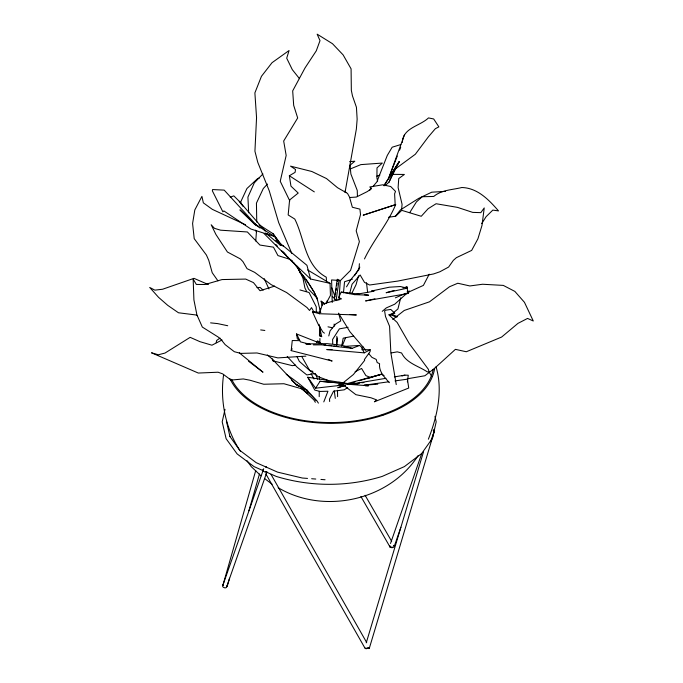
<?xml version="1.0" encoding="UTF-8"?>
<svg xmlns="http://www.w3.org/2000/svg" width="683" height="683" viewBox="0 0 683 683"><rect width="100%" height="100%" fill="white"/><g stroke="black" fill="none" stroke-linecap="round" stroke-linejoin="round"><path stroke-width="1.02" d="M319.2 396.644L319.268 391.359M319.413 379.722L319.456 376.546M319.883 342.704L319.934 338.469M319.96 336.352L320.079 326.833M320.267 312.029L320.31 308.853M319.781 327.37L319.439 335.259L321.044 336.557M362.758 349.713L370.169 349.747L370.075 351.651L364.346 359.634L364.713 360.325L353.393 374.523L343.395 382.591L338.58 382.326M327.063 302.535L327.166 300.725M359.386 263.698L358.993 269.563L350.644 279.842L346.52 286.851M338.913 300.093L340.279 281.046L337.667 279.714M255.758 240.997L256.509 230.939M401.63 209.536L402.074 204.311L398.121 187.569L398.735 178.536L404.396 174.447L392.033 174.361M343.464 292.87L344.548 281.738L352.419 279.168M389.762 545.965C390.002 548.586 394.962 548.184 394.185 545.435M430.58 441.756L434.422 430.691L434.106 429.308M328.25 359.395L332.151 361.042L291.197 350.618L292.264 340.527L299.666 340.646M365.157 647.979L366.148 648.841L368.402 647.578M336.471 345.282L337.428 337.991M407.384 381.882L408.272 375.232L404.882 375.138L394.381 376.896M334.337 299.393L337.223 279.39M335.473 294.569L335.763 292.52M336.062 290.48L336.352 288.439M336.796 285.366L337.095 283.325M337.385 281.276L337.684 279.236M339.067 279.936L336.514 297.617L336.813 300.631M226.466 422.316L226.466 421.326L229.966 436.676L229.761 436.249L239.742 450.293L256.159 462.647L277.554 472.124L302.347 478.032L307.512 478.424M341.696 346.17L343.173 338.17L353.683 336.121M345.035 192.452L356.364 129.027L357.149 119.201L356.432 107.265L352.462 95.868L351.335 90.301L351.088 68.855L343.122 54.896L332.501 43.721L317.134 34.15L320.011 40.647L316.272 50.841L305.045 67.916L292.683 90.882L293.681 105.353L297.677 117.98L283.676 141.014L286.168 155.459L280.235 181.277L289.823 200.956M216.187 342.687L216.648 340.458L220.054 338.094M223.597 374.813C219.824 400.861 225.697 429.436 240.484 451.361M225.006 409.348L222.197 421.821L226.124 438.717L237.086 453.871L253.991 466.591L263.57 470.835M323.785 401.903L327.942 391.239L320.071 391.436L314.803 390.095L307.743 377.229L351.318 384.119L359.736 383.069M366.745 648.065L368.368 648.483A1.887 0.444 16.7 0 0 369.272 648.423L368.931 647.919M369.272 648.423L434.576 430.555L434.234 430.051A2.578 0.606 16.7 0 0 433.859 429.838M328.788 335.934L330.051 330.854L335.763 323.99L340.749 320.933L338.563 313.156L349.961 331.81L365.866 350.311M400.733 297.788L397.941 308.929L390.027 315.606M263.689 468.751L222.675 585.843A1.887 1.605 19.1 0 0 223.221 587.184L224.775 587.858A2.578 2.194 19.1 0 0 226.423 587.465L266.959 471.842M227.08 586.697L227.089 585.553M263.032 469.511L262.912 469.981A1.887 1.605 19.1 0 0 263.459 471.321L265.004 471.996A2.578 2.194 19.1 0 0 266.652 471.603M349.602 293.699L352.052 284.248L360.154 274.984L364.449 282.318L369.563 285.016L397.813 281.072L433.543 273.951L439.818 271.8L448.62 267.053L453.35 260.351L456.372 257.679L471.663 250.405L477.904 238.837L481.985 225.467L484.23 207.948L480.815 212.644L472.704 212.387L457.448 207.367L436.078 203.739L428.13 208.716L421.257 216.28L401.741 210.338L395.773 216.204L388.49 217.279M402.381 142.38C402.85 127.764 419.721 126.27 428.489 117.92L433.679 118.962L438.879 126.876L435.37 128.677L428.25 137.001L415.341 154.247L394.39 169.657L388.96 182.241L384.93 185.716M358.515 275.812L356.056 284.657L351.941 293.101M222.914 585.203L255.715 470.621M226.508 586.526L227.2 586.373L229.548 578.202M248.911 510.764L259.472 473.985M366.25 642.848L423.614 451.446M324.416 333.159L322.846 331.998L318.056 324.007L312.455 311.781L319.431 313.736L322.478 304.029L341.526 298.864L338.674 297.515L341.184 292.111L359.113 294.108M390.514 543.48L421.599 453.939M394.245 546.383L400.887 527.267M404.438 134.901L388.499 178.656L397.284 156.04M428.369 439.22C437.214 416.476 443.207 390.761 436.019 366.745M399.572 150.149L400.716 147.195M342.337 345.718L345.658 337.453M266.319 466.6L265.875 467.343M434.422 430.691L433.884 431.519M395.688 204.593L363.288 215.154L395.688 204.593C387.577 224.05 373.481 239.929 364.483 258.934M388.96 182.241L399.171 161.709L384.179 185.195M291.197 350.618L292.17 348.74M374.941 298.83L365.584 300.93L408.024 293.477L409.237 291.154L407.153 291.615M361.896 349.773L363.33 347.041M326.047 303.611L330.452 295.38L330.043 283.36L307.615 269.956M429.214 274.216L423.392 285.4L407.93 292.409M394.39 169.657L399.171 161.709L384.008 185.785M395.141 216.596L400.46 209.886L418.781 198.343L431.733 192.188L445.538 191.385M354.545 275.736L359.839 267.138M409.732 212.618L416.382 201.955L422.188 196.738L433.748 196.448C441.628 189.797 452.317 189.908 461.836 187.509C477.562 187.953 488.891 199.82 498.513 210.91L492.819 210.099L486.117 216.656L481.711 223.64M222.795 585.374L223.452 584.614M316.519 342.507L317.578 340.834L320.728 343.054M307.743 377.229L315.606 388.183L320.071 381.31L357.849 384.495L354.118 384.281M418.09 455.621C389.267 500.613 323.844 514.965 278.16 487.688M369.486 190.591L371.492 188.235M372.824 186.655L376.828 181.943L387.287 155.434L392.17 147.212L400.895 144.54M345.53 385.588L338.239 385.528L340.416 383.112L320.071 381.31M222.863 585.058L223.554 584.904M267.471 184.043L263.322 188.499L256.441 203.116L256.757 222.112M262.921 173.934L254.315 182.822L247.92 197.08L248.672 212.797M409.237 291.154L394.748 304.191L386.279 307.913L382.224 311.371M392.742 319.524L404.259 310.449L429.479 301.818L449.516 286.749L457.789 283.24L469.878 285.955L482.582 284.248L503.286 285.4L514.854 291.402L524.459 302.321L533.286 321.001L527.558 318.423L517.996 323.358L501.629 337.043L466.301 351.754L455.416 349.354L434.26 368.598L424.86 375.761L407.358 378.792M347.673 387.483L344.292 389.814L333.569 391.18L329.513 399.103L329.658 401.51M314.334 191.889L289.344 175.753L295.082 172.355L295.526 169.478L290.523 166.131L311.858 171.501L326.5 178.562L337.573 187.731L347.519 193.417L349.44 196.917L352.36 207.256L359.924 209.135L360.522 214.53L356.185 230.837L359.386 241.603L350.567 270.374L340.433 280.525L331.596 279.936L332.22 302.475M332.075 349.594L326.781 349.576L364.218 352.855L370.169 349.747M222.06 339.972L211.943 345.205L199.965 341.679L190.156 337.351L165.021 353.051L158.345 354.776L151.498 352.804L198.301 373.046L218.09 372.226L222.649 373.857L231.076 380.089L243.302 378.945L249.969 380.218L263.715 384.247L283.932 383.735L307.615 390.471L307.632 393.673L301.092 388.371M355.117 371.74L361.589 368.453L365.9 375.633L370.869 377.597M392.401 547.109L390.138 547.185L360.906 496.515M338.239 385.528L341.807 383.812L368.461 385.775L365.337 385.75M406.001 293.289L395.363 297.822M350.405 168.914L360.837 164.62L382.352 163.058L377.007 167.89L376.914 178.118L377.673 181.08M259.48 177.887L257.517 178.69L246.939 188.517L240.843 201.639L240.997 203.756M313.343 344.881L321.736 344.864L352.129 348.339L359.548 345.453L361.213 346.802L364.218 352.855M230.231 197.156L233.817 195.867L239.255 201.289L265.166 231.059M344.556 385.485L337.795 387.722L344.889 385.528M352.283 382.924L355.177 381.968M274.668 286.1L260.018 290.745L253.47 282.625L245.718 279.082L222.035 279.569L205.096 284.487L196.345 284.452L193.169 279.168L193.912 299.897L196.917 314.88L202.322 327.072L218.167 337.035L221.079 339.562L225.168 344.65L234.32 351.711L240.732 353.393L257.021 352.974L277.853 357.892L305.924 356.142M376.879 176.129L379.825 175.215M367.172 378.647L381.362 374.267L384.059 375.582M359.173 380.764L381.362 374.267L347.314 383.564M401.963 375.983L404.882 375.138M394.04 290.488L386.108 292.742L407.273 288.183L406.914 286.817L402.953 287.944M391.257 352.94L397.293 351.839L401.604 353C406.402 363.185 418.722 366.105 427.404 371.928L429.112 371.825L428.284 369.179L409.348 343.686L397.122 322.41L388.687 314.701L394.842 313.335L390.796 309.425L385.425 310.236L384.606 310.961L385.502 316.536L389.575 326.295L390.847 352.718L396.242 384.589M348.117 327.302L339.383 328.856L332.578 339.485L332.749 343.481M315.461 373.43L306.838 374.95L297.225 367.258L287.193 356.492M295.543 365.132L292.401 365.678L272.654 360.778M385.98 378.305L351.318 384.119L347.314 383.897M341.184 292.111L354.614 294.629L374.088 291.171L371.467 291.026L389.319 287.202L400.392 286.527L407.273 288.183M388.815 381.771L364.005 385.238L377.759 384.17M395.022 380.901L407.427 379.167L408.724 388.029L374.404 401.809L376.717 399.939L371.04 397.796L355.911 394.689L341.807 383.812M361.836 382.804L363.937 382.54M315.606 388.183L341.867 385.195M349.576 161.675L354.836 161.205L350.063 165.175L350.883 174.028L357.26 190.455L357.422 196.576M256.945 287.637L260.078 287.398L263.151 290.164M349.457 197.532L356.33 197.063L367.428 191.522L371.561 188.465L369.776 186.954L382.745 184.794L390.702 186.51L395.525 191.411L394.603 193.784L395.201 205.122M344.036 346.409L359.548 345.453M319.431 313.736L356.355 314.957L350.08 314.504M354.614 294.629L368.607 295.167L364.389 294.697M312.455 311.781L320.822 312.387M260.675 329.932L264.85 330.461M311.644 478.732L315.777 479.048M320.942 479.44L325.065 479.756M210.577 322.863L217.646 323.605L227.721 325.74M323.759 344.667L325.774 344.924M328.796 345.291L331.827 345.666M333.842 345.914L337.88 346.409M433.167 430.521L433.671 430.614A1.887 0.444 16.7 0 0 434.576 430.555M312.899 371.313L310.031 370.784L299.308 361.341L296.977 356.56M328.002 326.824L332.621 327.814M281.669 250.695L289.669 259.224L310.577 278.997L330.043 283.36M265.585 233.014L280.346 245.18L283.385 245.965L306.94 265.311L310.577 278.997M299.231 339.485L297.361 338.99L296.524 333.936L321.813 343.908M299.965 289.934L309.092 292.529L316.263 306.88L316.314 312.575M352.129 348.339L341.466 345.231L327.072 343.643L305.864 343.916L310.492 344.454L300.443 341.859L296.524 333.936M290.634 259.549L277.938 255.579L273.465 247.169L259.907 245.043L247.366 231.964L220.558 230.18L214.488 228.344L211.184 224.758L215.896 234.44L227.422 252.018L240.356 258.908L242.943 261.632L247.033 268.65L254.716 272.38L271.1 284.598L286.604 292.537L306.974 307.512L309.536 310.466L311.525 307.598L313.984 312.122M280.346 245.18L274.523 236.506L250.866 229.018L223.853 210.91L222.889 211.815L212.345 190.822L212.584 189.558L224.195 190.122L257.645 226.534M327.994 380.363L318.551 376.837L309.544 370.237L301.69 356.364M265.482 471.68L276.239 476.427C310.594 486.953 347.801 486.953 382.156 476.427L404.413 466.591L421.616 453.572L432.484 438.29L436.198 421.821L434.986 416.331M197.472 315.691L195.842 314.957L178.476 312.771L167.753 305.361L158.558 297.336L149.714 287.449L154.862 290.138L162.58 289.242L193.981 278.348L208.409 284.598M245.547 224.775L212.336 209.357L203.346 202.851L201.92 196.38L194.817 209.946L192.589 223.486L194.203 238.649L206.42 255.049L208.759 260.334L212.225 272.748L217.945 280.85M307.615 390.471L296.183 384.392L291.641 380.311M304.866 389.378L296.183 384.392L272.09 358.882L267.292 354.938M292.367 260.838L289.669 259.224L287.569 256.817M289.344 175.753L290.949 186.143L298.215 193.058L289.592 199.991L288.166 214.957L294.791 219.064C304.644 238.726 304.763 265.533 326.278 277.196L326.483 281.362M274.523 236.506L254.11 223.554L239.938 209.852L255.058 224.707M259.096 224.767L272.987 233.646L281.114 244.531M286.262 374.275C297.062 381.917 308.298 389.993 316.109 400.716M324.86 303.875L321.104 301.246L322.077 305.344M297.703 385.494L296.183 384.392L298.642 386.382M264.449 478.424L272.116 484.204M248.586 361.273L263.006 372.209L239.315 352.846M256.62 225.475L254.11 223.554L256.569 225.578M258.294 226.756L259.967 228.037M267.488 233.799L269.162 235.08M275.855 240.203L283.385 245.965M307.102 391.479L316.792 400.597L318.398 403.124M301.485 388.26L313.881 399.922L315.358 402.296M261.034 475.863L251.301 466.685L247.033 460.726M332.373 296.396L336.369 300.383M298.659 268.214L264.125 233.62M321.078 301.058L324.408 304.379M382.249 414.624L382.89 415.264M304.951 277.733L300.05 272.756L297.583 266.968M320.617 312.114L316.989 298.019L308.485 289.08L302.663 275.053M275.855 244.488L277.307 246.042M389.421 382.659C384.512 377.434 378.672 371.484 379.577 363.697L377.17 362.536L376.205 359.42L371.928 357.363L368.555 353.444M283.368 251.984L286.168 255.203M299.478 78.656L292.307 69.649L286.706 58.192L289.071 50.516L272.039 62.691L261.452 76.308L254.887 92.879L256.552 117.638L254.93 151.216L257.798 162.417L269.264 190.864L278.664 222.556L291.82 253.453M239.255 201.289L242.977 206.257M272.09 358.882L273.849 361.29M272.987 233.646L281.02 244.898M293.374 262.204L309.442 284.7L314.189 292.204L316.989 298.019M306.522 391.957L307.632 393.673M306.018 279.151L314.189 292.204L317.612 300.016M365.098 495.277L391.675 541.337M255.425 230.154L256.449 231.947M270.989 474.326L366.686 642.549M265.841 473.882L365.209 648.568M311.047 373.627L313.967 378.988M306.684 291.539L304.9 287.927L302.953 278.169L297.199 266.259M264.184 278.613L268.957 288.969M331.742 287.756L335.037 296.456M315.819 374.395L317.604 379.236M345.205 190.608L345.803 192.632M319.004 324.323L321.753 336.753M335.293 398.36L334.294 390.924M408.024 293.477L406.914 286.817M366.489 282.745L367.642 292.537M334.107 324.066L334.286 326.141M336.821 336.343L336.932 344.813M337.504 390.292L337.59 396.635M390.138 547.185A2.578 1.212 -30 0 1 390.369 546.161M393.843 545.324A2.578 1.212 -30 0 1 393.767 545.674M434.653 368.333A104.32 60.232 0 0 1 339.835 423.101A104.32 60.232 0 0 1 229.966 378.689M391.846 314.291A104.32 60.232 0 0 1 397.497 316.827M433.201 369.272A103.031 59.489 0 0 1 339.605 422.333A103.031 59.489 0 0 1 231.622 379.338M390.48 314.607A103.031 59.489 0 0 1 396.345 317.202M429.137 372.209A105.532 60.924 0 0 1 431.784 376.649"/></g></svg>
